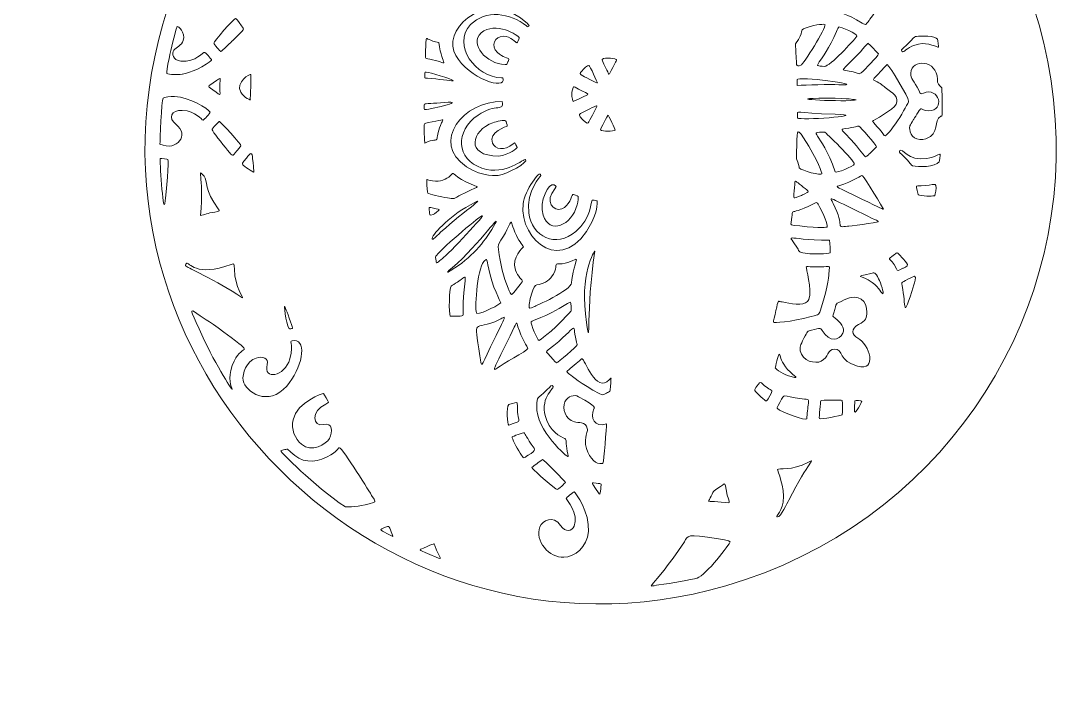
# Model space of a CAD drawing. Header units: inches. Extents: x -89.12 to -81.62, y -6.52 to -5.74.
# Drawn here: x -82.958 to -82.301, y -6.5 to -6.083 of the extents above; entities that cross this region are included whole.
import ezdxf

# ---------------------------------------------------------------- set-up
doc = ezdxf.new("R2010")
doc.units = ezdxf.units.IN
doc.header["$MEASUREMENT"] = 0
doc.layers.add('Christmas ball 01', color=7, linetype='Continuous')

msp = doc.modelspace()

# ---------------------------------------------------------------- linework, layer by layer
at = {"layer": 'Christmas ball 01', "lineweight": 0}
for points, knots in [([(-83.21723, -5.88485), (-83.22218, -5.88376), (-83.22148, -5.88423), (-83.22207, -5.88158), (-83.22333, -5.87598), (-83.22654, -5.87057), (-83.23457, -5.86539), (-83.23672, -5.86401), (-83.23621, -5.8648), (-83.2366, -5.86175), (-83.23828, -5.84851), (-83.23607, -5.81631), (-83.23806, -5.81219), (-83.24044, -5.80727), (-83.24846, -5.80485), (-83.2481, -5.80379), (-83.24772, -5.80266), (-83.24706, -5.79477), (-83.24761, -5.78952), (-83.25004, -5.76615), (-83.26959, -5.75372), (-83.28783, -5.7576), (-83.30886, -5.76208), (-83.31837, -5.7839), (-83.31442, -5.80362), (-83.31406, -5.8054), (-83.32122, -5.80573), (-83.32513, -5.81367), (-83.32518, -5.83939), (-83.32507, -5.85864), (-83.32613, -5.86396), (-83.32637, -5.86518), (-83.33759, -5.86948), (-83.34035, -5.88127), (-83.3409, -5.88364), (-83.34021, -5.88302), (-83.34365, -5.8838), (-83.52762, -5.92522), (-83.61423, -6.12226), (-83.5446, -6.27564), (-83.44558, -6.49372), (-83.16365, -6.49932), (-83.04518, -6.32017), (-82.93425, -6.15242), (-83.02791, -5.92679), (-83.21723, -5.88485)], [0, 0, 0, 0, 1, 1, 1, 2, 2, 2, 3, 3, 3, 4, 4, 4, 5, 5, 5, 6, 6, 6, 7, 7, 7, 8, 8, 8, 9, 9, 9, 10, 10, 10, 11, 11, 11, 12, 12, 12, 13, 13, 13, 14, 14, 14, 15, 15, 15, 15]), ([(-82.3095, -6.14425), (-82.31814, -6.01314), (-82.41375, -5.90993), (-82.5286, -5.88449), (-82.53355, -5.8834), (-82.53285, -5.88387), (-82.53344, -5.88123), (-82.5347, -5.87563), (-82.53791, -5.87022), (-82.54594, -5.86504), (-82.54809, -5.86365), (-82.54758, -5.86445), (-82.54797, -5.8614), (-82.54965, -5.84816), (-82.54744, -5.81595), (-82.54943, -5.81184), (-82.55181, -5.80691), (-82.55983, -5.80449), (-82.55947, -5.80344), (-82.55909, -5.8023), (-82.55843, -5.79441), (-82.55898, -5.78916), (-82.56141, -5.76579), (-82.58096, -5.75336), (-82.5992, -5.75724), (-82.62023, -5.76172), (-82.62974, -5.78354), (-82.62579, -5.80326), (-82.62543, -5.80505), (-82.63259, -5.80538), (-82.6365, -5.81331), (-82.63655, -5.83903), (-82.63644, -5.85829), (-82.6375, -5.86361), (-82.63774, -5.86482), (-82.64896, -5.86912), (-82.65172, -5.88091), (-82.65227, -5.88328), (-82.65158, -5.88267), (-82.65502, -5.88344), (-82.75001, -5.90482), (-82.82813, -5.97164), (-82.86191, -6.06377), (-82.94283, -6.28443), (-82.73655, -6.50047), (-82.51583, -6.43636), (-82.38384, -6.39803), (-82.30089, -6.27475), (-82.3095, -6.14425)], [0, 0, 0, 0, 1, 1, 1, 2, 2, 2, 3, 3, 3, 4, 4, 4, 5, 5, 5, 6, 6, 6, 7, 7, 7, 8, 8, 8, 9, 9, 9, 10, 10, 10, 11, 11, 11, 12, 12, 12, 13, 13, 13, 14, 14, 14, 15, 15, 15, 16, 16, 16, 16]), ([(-82.64029, -6.08407), (-82.63927, -6.08503), (-82.63911, -6.08528), (-82.63928, -6.08557), (-82.63975, -6.08633), (-82.6401, -6.08636), (-82.64089, -6.08568), (-82.65071, -6.07736), (-82.66683, -6.07536), (-82.67585, -6.08483), (-82.68796, -6.09757), (-82.67234, -6.118), (-82.65647, -6.11811), (-82.65545, -6.11812), (-82.65534, -6.11832), (-82.6555, -6.11982), (-82.65612, -6.1257), (-82.68076, -6.11656), (-82.68632, -6.10138), (-82.6922, -6.0853), (-82.66332, -6.0623), (-82.64029, -6.08407)], [0, 0, 0, 0, 1, 1, 1, 2, 2, 2, 3, 3, 3, 4, 4, 4, 5, 5, 5, 6, 6, 6, 7, 7, 7, 7]), ([(-82.42617, -6.08223), (-82.42851, -6.08538), (-82.42821, -6.08522), (-82.4304, -6.08389), (-82.44072, -6.0776), (-82.44524, -6.0775), (-82.44371, -6.07687), (-82.44308, -6.07661), (-82.4162, -6.06494), (-82.41491, -6.06444), (-82.41288, -6.06367), (-82.42617, -6.08215), (-82.42617, -6.08223)], [0, 0, 0, 0, 1, 1, 1, 2, 2, 2, 3, 3, 3, 4, 4, 4, 4]), ([(-82.8598, -6.0862), (-82.85923, -6.08528), (-82.85436, -6.08972), (-82.85585, -6.09483), (-82.85674, -6.09791), (-82.86036, -6.0988), (-82.86179, -6.10086), (-82.86333, -6.10306), (-82.86245, -6.1071), (-82.85741, -6.10762), (-82.84773, -6.10863), (-82.84351, -6.10164), (-82.84228, -6.10219), (-82.84204, -6.1023), (-82.83876, -6.10601), (-82.83824, -6.10677), (-82.83799, -6.10713), (-82.83863, -6.10769), (-82.84147, -6.10963), (-82.84889, -6.11469), (-82.85701, -6.11583), (-82.85655, -6.11583), (-82.85954, -6.11631), (-82.86493, -6.11614), (-82.86607, -6.11553), (-82.86727, -6.11489), (-82.86031, -6.08703), (-82.8598, -6.0862)], [0, 0, 0, 0, 1, 1, 1, 2, 2, 2, 3, 3, 3, 4, 4, 4, 5, 5, 5, 6, 6, 6, 7, 7, 7, 8, 8, 8, 9, 9, 9, 9]), ([(-82.83224, -6.10168), (-82.83272, -6.10168), (-82.83676, -6.09707), (-82.83676, -6.09653), (-82.83676, -6.09569), (-82.82431, -6.08089), (-82.82308, -6.08089), (-82.82263, -6.08089), (-82.82163, -6.08254), (-82.81937, -6.0855), (-82.81735, -6.08815), (-82.81685, -6.08674), (-82.82509, -6.0949), (-82.825, -6.0949), (-82.832, -6.10168), (-82.83224, -6.10168)], [0, 0, 0, 0, 1, 1, 1, 2, 2, 2, 3, 3, 3, 4, 4, 4, 5, 5, 5, 5]), ([(-82.6469, -6.09614), (-82.64744, -6.09614), (-82.65058, -6.09215), (-82.65538, -6.09215), (-82.66073, -6.09215), (-82.66365, -6.09801), (-82.65896, -6.10235), (-82.65571, -6.10536), (-82.65223, -6.1057), (-82.65195, -6.10638), (-82.65185, -6.10663), (-82.65246, -6.10813), (-82.65246, -6.10821), (-82.65318, -6.11011), (-82.65277, -6.1098), (-82.65418, -6.10978), (-82.66601, -6.10958), (-82.67689, -6.09684), (-82.66915, -6.09003), (-82.66069, -6.08258), (-82.64531, -6.09132), (-82.64531, -6.09337), (-82.64531, -6.09379), (-82.64666, -6.09614), (-82.6469, -6.09614)], [0, 0, 0, 0, 1, 1, 1, 2, 2, 2, 3, 3, 3, 4, 4, 4, 5, 5, 5, 6, 6, 6, 7, 7, 7, 8, 8, 8, 8]), ([(-82.45376, -6.08489), (-82.45305, -6.08672), (-82.4672, -6.10993), (-82.46898, -6.11028), (-82.47243, -6.11097), (-82.47135, -6.11255), (-82.47234, -6.0968), (-82.46586, -6.08861), (-82.47099, -6.08869), (-82.46565, -6.08683), (-82.45864, -6.0844), (-82.45395, -6.08439), (-82.45376, -6.08489)], [0, 0, 0, 0, 1, 1, 1, 2, 2, 2, 3, 3, 3, 4, 4, 4, 4]), ([(-82.45409, -6.11096), (-82.46346, -6.11072), (-82.45594, -6.11096), (-82.44664, -6.08914), (-82.446, -6.08763), (-82.44536, -6.08635), (-82.44522, -6.0863), (-82.44442, -6.08599), (-82.43287, -6.09068), (-82.4339, -6.09214), (-82.43586, -6.09495), (-82.45078, -6.11104), (-82.45409, -6.11096)], [0, 0, 0, 0, 1, 1, 1, 2, 2, 2, 3, 3, 3, 4, 4, 4, 4]), ([(-82.70411, -6.10324), (-82.70411, -6.1002), (-82.70373, -6.09372), (-82.70354, -6.09352), (-82.70317, -6.09312), (-82.70194, -6.09487), (-82.6957, -6.09606), (-82.69369, -6.11201), (-82.68799, -6.10938), (-82.6998, -6.10684), (-82.70497, -6.10573), (-82.70411, -6.10627), (-82.70411, -6.10324)], [0, 0, 0, 0, 1, 1, 1, 2, 2, 2, 3, 3, 3, 4, 4, 4, 4]), ([(-82.3834, -6.09393), (-82.38297, -6.09478), (-82.38246, -6.09881), (-82.38276, -6.09899), (-82.38315, -6.09923), (-82.38911, -6.09577), (-82.39518, -6.09701), (-82.40198, -6.0984), (-82.40375, -6.10188), (-82.40495, -6.10188), (-82.40536, -6.10188), (-82.40595, -6.10127), (-82.40595, -6.10084), (-82.40595, -6.10039), (-82.40318, -6.09834), (-82.39985, -6.09481), (-82.39752, -6.09234), (-82.39748, -6.09231), (-82.39642, -6.09216), (-82.39405, -6.09182), (-82.38448, -6.0918), (-82.3834, -6.09393)], [0, 0, 0, 0, 1, 1, 1, 2, 2, 2, 3, 3, 3, 4, 4, 4, 5, 5, 5, 6, 6, 6, 7, 7, 7, 7]), ([(-82.42993, -6.11397), (-82.43185, -6.11574), (-82.43215, -6.11589), (-82.43307, -6.11551), (-82.44216, -6.11182), (-82.44551, -6.11573), (-82.43898, -6.10942), (-82.43069, -6.10139), (-82.42738, -6.09653), (-82.42692, -6.09653), (-82.42666, -6.09653), (-82.4202, -6.10293), (-82.4202, -6.10318), (-82.4202, -6.10427), (-82.43001, -6.11397), (-82.42993, -6.11397)], [0, 0, 0, 0, 1, 1, 1, 2, 2, 2, 3, 3, 3, 4, 4, 4, 5, 5, 5, 5]), ([(-82.58547, -6.10926), (-82.5896, -6.11673), (-82.58884, -6.11691), (-82.58995, -6.1145), (-82.5912, -6.11177), (-82.59374, -6.10685), (-82.5935, -6.10661), (-82.59179, -6.1049), (-82.58433, -6.10608), (-82.58433, -6.10694), (-82.58433, -6.10708), (-82.58484, -6.10812), (-82.58547, -6.10926)], [0, 0, 0, 0, 1, 1, 1, 2, 2, 2, 3, 3, 3, 4, 4, 4, 4]), ([(-82.38126, -6.14227), (-82.38625, -6.14462), (-82.38142, -6.15348), (-82.39057, -6.1563), (-82.39608, -6.15799), (-82.40058, -6.15501), (-82.40074, -6.1504), (-82.4008, -6.14829), (-82.401, -6.14878), (-82.3983, -6.14434), (-82.39825, -6.14426), (-82.39419, -6.13772), (-82.39394, -6.13763), (-82.39312, -6.13732), (-82.39234, -6.1388), (-82.38892, -6.13878), (-82.37816, -6.1387), (-82.38219, -6.12359), (-82.39215, -6.12769), (-82.39394, -6.12843), (-82.39386, -6.12841), (-82.39487, -6.12639), (-82.39826, -6.11958), (-82.40011, -6.119), (-82.39997, -6.11524), (-82.3996, -6.10576), (-82.38338, -6.10708), (-82.38338, -6.11901), (-82.38338, -6.12193), (-82.38268, -6.12271), (-82.38058, -6.12435), (-82.38031, -6.14435), (-82.37996, -6.14166), (-82.38126, -6.14227)], [0, 0, 0, 0, 1, 1, 1, 2, 2, 2, 3, 3, 3, 4, 4, 4, 5, 5, 5, 6, 6, 6, 7, 7, 7, 8, 8, 8, 9, 9, 9, 10, 10, 10, 11, 11, 11, 11]), ([(-82.60599, -6.1166), (-82.60752, -6.1157), (-82.60753, -6.11559), (-82.60625, -6.11389), (-82.60504, -6.11228), (-82.60256, -6.11033), (-82.60185, -6.11043), (-82.60103, -6.11055), (-82.59641, -6.12112), (-82.59641, -6.12128), (-82.59641, -6.12189), (-82.6059, -6.11665), (-82.60599, -6.1166)], [0, 0, 0, 0, 1, 1, 1, 2, 2, 2, 3, 3, 3, 4, 4, 4, 4]), ([(-82.41667, -6.15419), (-82.41863, -6.15143), (-82.42431, -6.1455), (-82.42403, -6.14523), (-82.42395, -6.14515), (-82.41087, -6.13798), (-82.40923, -6.1347), (-82.40701, -6.13025), (-82.41155, -6.12752), (-82.41605, -6.12421), (-82.41803, -6.12275), (-82.41845, -6.12196), (-82.42232, -6.12002), (-82.42374, -6.1193), (-82.42408, -6.11957), (-82.42146, -6.11687), (-82.41836, -6.11367), (-82.41507, -6.10977), (-82.41485, -6.1099), (-82.41306, -6.11101), (-82.40139, -6.13042), (-82.40139, -6.13269), (-82.40139, -6.13421), (-82.41478, -6.15685), (-82.41667, -6.15419)], [0, 0, 0, 0, 1, 1, 1, 2, 2, 2, 3, 3, 3, 4, 4, 4, 5, 5, 5, 6, 6, 6, 7, 7, 7, 8, 8, 8, 8]), ([(-82.83506, -6.11989), (-82.83278, -6.11827), (-82.8325, -6.11805), (-82.83266, -6.11935), (-82.8338, -6.12825), (-82.83107, -6.13051), (-82.83526, -6.1272), (-82.84138, -6.12236), (-82.84149, -6.12448), (-82.83506, -6.11989)], [0, 0, 0, 0, 1, 1, 1, 2, 2, 2, 3, 3, 3, 3]), ([(-82.81983, -6.12719), (-82.82324, -6.12094), (-82.81409, -6.11537), (-82.81346, -6.116), (-82.81334, -6.11612), (-82.81388, -6.13158), (-82.81391, -6.13166), (-82.81285, -6.13272), (-82.81796, -6.1306), (-82.81983, -6.12719)], [0, 0, 0, 0, 1, 1, 1, 2, 2, 2, 3, 3, 3, 3]), ([(-82.70223, -6.11483), (-82.69796, -6.11558), (-82.68444, -6.12009), (-82.68698, -6.12005), (-82.68837, -6.12003), (-82.69609, -6.11893), (-82.70287, -6.1184), (-82.70493, -6.11824), (-82.7045, -6.11875), (-82.7045, -6.11641), (-82.7045, -6.11426), (-82.70469, -6.11439), (-82.70223, -6.11483)], [0, 0, 0, 0, 1, 1, 1, 2, 2, 2, 3, 3, 3, 4, 4, 4, 4]), ([(-82.44518, -6.12247), (-82.45082, -6.12217), (-82.46558, -6.12266), (-82.47128, -6.12292), (-82.47128, -6.11937), (-82.47133, -6.11914), (-82.47089, -6.119), (-82.46535, -6.11725), (-82.4262, -6.12347), (-82.44518, -6.12247)], [0, 0, 0, 0, 1, 1, 1, 2, 2, 2, 3, 3, 3, 3]), ([(-82.60708, -6.13092), (-82.60716, -6.13092), (-82.61128, -6.13296), (-82.61148, -6.13296), (-82.61173, -6.13296), (-82.61244, -6.13037), (-82.61244, -6.12843), (-82.61244, -6.12702), (-82.61169, -6.12386), (-82.61131, -6.12371), (-82.61118, -6.12366), (-82.60975, -6.12433), (-82.60814, -6.1252), (-82.60078, -6.12917), (-82.60053, -6.12778), (-82.60708, -6.13092)], [0, 0, 0, 0, 1, 1, 1, 2, 2, 2, 3, 3, 3, 4, 4, 4, 5, 5, 5, 5]), ([(-82.85646, -6.13856), (-82.86332, -6.1383), (-82.86581, -6.14331), (-82.86038, -6.14736), (-82.85184, -6.15372), (-82.85961, -6.16449), (-82.87048, -6.15968), (-82.87043, -6.15796), (-82.86954, -6.13223), (-82.86855, -6.13087), (-82.86808, -6.13023), (-82.86363, -6.12978), (-82.86131, -6.12989), (-82.85171, -6.13034), (-82.84056, -6.1373), (-82.83906, -6.13973), (-82.83875, -6.14023), (-82.84312, -6.14464), (-82.84342, -6.14464), (-82.84451, -6.14464), (-82.84786, -6.13889), (-82.85646, -6.13856)], [0, 0, 0, 0, 1, 1, 1, 2, 2, 2, 3, 3, 3, 4, 4, 4, 5, 5, 5, 6, 6, 6, 7, 7, 7, 7]), ([(-82.70474, -6.1346), (-82.70452, -6.13425), (-82.6987, -6.13416), (-82.69237, -6.13364), (-82.67619, -6.13233), (-82.70407, -6.13868), (-82.70477, -6.13798), (-82.70495, -6.13779), (-82.70493, -6.1349), (-82.70474, -6.1346)], [0, 0, 0, 0, 1, 1, 1, 2, 2, 2, 3, 3, 3, 3]), ([(-82.67837, -6.17389), (-82.70149, -6.15841), (-82.67988, -6.13244), (-82.65611, -6.13306), (-82.65473, -6.1398), (-82.65969, -6.1337), (-82.6712, -6.1415), (-82.68584, -6.15144), (-82.68478, -6.16935), (-82.66873, -6.17473), (-82.65349, -6.17983), (-82.64241, -6.16833), (-82.64134, -6.1693), (-82.63933, -6.17112), (-82.65299, -6.17849), (-82.65849, -6.17928), (-82.65857, -6.17924), (-82.66813, -6.18073), (-82.67837, -6.17389)], [0, 0, 0, 0, 1, 1, 1, 2, 2, 2, 3, 3, 3, 4, 4, 4, 5, 5, 5, 6, 6, 6, 6]), ([(-82.43559, -6.13225), (-82.44683, -6.13323), (-82.4833, -6.13098), (-82.45267, -6.13097), (-82.43647, -6.13096), (-82.43741, -6.13177), (-82.43523, -6.13177), (-82.43301, -6.13177), (-82.43568, -6.13221), (-82.43559, -6.13225)], [0, 0, 0, 0, 1, 1, 1, 2, 2, 2, 3, 3, 3, 3]), ([(-82.60179, -6.14568), (-82.6025, -6.1468), (-82.60255, -6.14733), (-82.60557, -6.14446), (-82.60598, -6.14407), (-82.60668, -6.1432), (-82.60713, -6.14251), (-82.60811, -6.14101), (-82.6081, -6.14099), (-82.60572, -6.1398), (-82.59845, -6.13615), (-82.59644, -6.13528), (-82.59673, -6.13604), (-82.59739, -6.13776), (-82.60187, -6.14568), (-82.60179, -6.14568)], [0, 0, 0, 0, 1, 1, 1, 2, 2, 2, 3, 3, 3, 4, 4, 4, 5, 5, 5, 5]), ([(-82.47035, -6.14356), (-82.47134, -6.14336), (-82.47111, -6.14378), (-82.47104, -6.1415), (-82.47093, -6.13776), (-82.47357, -6.14056), (-82.44746, -6.14101), (-82.42518, -6.1414), (-82.4641, -6.1448), (-82.47035, -6.14356)], [0, 0, 0, 0, 1, 1, 1, 2, 2, 2, 3, 3, 3, 3]), ([(-82.82232, -6.16386), (-82.82535, -6.16763), (-82.82446, -6.16778), (-82.82808, -6.16353), (-82.83157, -6.15944), (-82.83748, -6.15166), (-82.8378, -6.15075), (-82.83811, -6.14986), (-82.83334, -6.14543), (-82.83318, -6.14543), (-82.83288, -6.14543), (-82.81886, -6.16024), (-82.81974, -6.16078), (-82.81982, -6.16084), (-82.8224, -6.16386), (-82.82232, -6.16386)], [0, 0, 0, 0, 1, 1, 1, 2, 2, 2, 3, 3, 3, 4, 4, 4, 5, 5, 5, 5]), ([(-82.70474, -6.14707), (-82.70436, -6.14647), (-82.70069, -6.14604), (-82.69757, -6.14531), (-82.69202, -6.14402), (-82.69295, -6.14401), (-82.69409, -6.14645), (-82.69604, -6.15063), (-82.69678, -6.1548), (-82.69678, -6.15601), (-82.69678, -6.15787), (-82.7003, -6.15662), (-82.70367, -6.1587), (-82.70359, -6.1587), (-82.70439, -6.15909), (-82.70448, -6.15909), (-82.70483, -6.15909), (-82.70508, -6.1476), (-82.70474, -6.14707)], [0, 0, 0, 0, 1, 1, 1, 2, 2, 2, 3, 3, 3, 4, 4, 4, 5, 5, 5, 6, 6, 6, 6]), ([(-82.66213, -6.15905), (-82.66045, -6.16296), (-82.65479, -6.1642), (-82.64922, -6.15955), (-82.64879, -6.15919), (-82.64836, -6.1589), (-82.64828, -6.1589), (-82.64806, -6.1589), (-82.64669, -6.16135), (-82.64669, -6.16174), (-82.64669, -6.16208), (-82.65133, -6.16634), (-82.65828, -6.16719), (-82.67968, -6.16719), (-82.6751, -6.15112), (-82.66194, -6.14625), (-82.65957, -6.14537), (-82.65447, -6.14458), (-82.65394, -6.14502), (-82.65362, -6.14529), (-82.65278, -6.14789), (-82.65287, -6.14834), (-82.65292, -6.14858), (-82.66509, -6.15218), (-82.66213, -6.15905)], [0, 0, 0, 0, 1, 1, 1, 2, 2, 2, 3, 3, 3, 4, 4, 4, 5, 5, 5, 6, 6, 6, 7, 7, 7, 8, 8, 8, 8]), ([(-82.58532, -6.15085), (-82.58623, -6.15183), (-82.59334, -6.15202), (-82.5944, -6.1507), (-82.59467, -6.15037), (-82.58977, -6.14148), (-82.58967, -6.14148), (-82.58959, -6.14147), (-82.58507, -6.15058), (-82.58532, -6.15085)], [0, 0, 0, 0, 1, 1, 1, 2, 2, 2, 3, 3, 3, 3]), ([(-82.45572, -6.17823), (-82.45622, -6.17952), (-82.46842, -6.17641), (-82.46992, -6.1746), (-82.46993, -6.17459), (-82.47088, -6.1707), (-82.47121, -6.16986), (-82.47191, -6.16812), (-82.47177, -6.16933), (-82.47158, -6.16467), (-82.47109, -6.1521), (-82.47216, -6.14829), (-82.46718, -6.15583), (-82.45756, -6.1704), (-82.45581, -6.17823), (-82.45572, -6.17823)], [0, 0, 0, 0, 1, 1, 1, 2, 2, 2, 3, 3, 3, 4, 4, 4, 5, 5, 5, 5]), ([(-82.44746, -6.17696), (-82.45667, -6.15041), (-82.4653, -6.1527), (-82.45396, -6.15213), (-82.45388, -6.15221), (-82.43502, -6.16985), (-82.43549, -6.17234), (-82.43566, -6.17324), (-82.44698, -6.17833), (-82.44746, -6.17696)], [0, 0, 0, 0, 1, 1, 1, 2, 2, 2, 3, 3, 3, 3]), ([(-82.42643, -6.16617), (-82.42847, -6.16806), (-82.42843, -6.1681), (-82.4301, -6.16587), (-82.44155, -6.15057), (-82.44626, -6.15068), (-82.44103, -6.15), (-82.43467, -6.14917), (-82.43346, -6.14826), (-82.43263, -6.14848), (-82.43154, -6.14876), (-82.42159, -6.16034), (-82.42159, -6.16131), (-82.42159, -6.16183), (-82.42651, -6.16617), (-82.42643, -6.16617)], [0, 0, 0, 0, 1, 1, 1, 2, 2, 2, 3, 3, 3, 4, 4, 4, 5, 5, 5, 5]), ([(-82.81632, -6.1685), (-82.81341, -6.1649), (-82.81285, -6.16434), (-82.81242, -6.1688), (-82.81165, -6.17673), (-82.8114, -6.17731), (-82.81186, -6.1773), (-82.81233, -6.1773), (-82.81786, -6.17344), (-82.81862, -6.17258), (-82.81913, -6.17201), (-82.81904, -6.17185), (-82.81632, -6.1685)], [0, 0, 0, 0, 1, 1, 1, 2, 2, 2, 3, 3, 3, 4, 4, 4, 4]), ([(-82.38227, -6.17076), (-82.38489, -6.17412), (-82.39529, -6.17418), (-82.39895, -6.17326), (-82.39918, -6.1732), (-82.39985, -6.17255), (-82.40044, -6.17182), (-82.40521, -6.16577), (-82.40816, -6.16505), (-82.40693, -6.16374), (-82.40513, -6.16183), (-82.40221, -6.17055), (-82.39003, -6.16871), (-82.38468, -6.1679), (-82.38198, -6.16556), (-82.38168, -6.16605), (-82.3815, -6.16634), (-82.38201, -6.17043), (-82.38227, -6.17076)], [0, 0, 0, 0, 1, 1, 1, 2, 2, 2, 3, 3, 3, 4, 4, 4, 5, 5, 5, 6, 6, 6, 6]), ([(-82.8675, -6.19681), (-82.86856, -6.20309), (-82.87077, -6.1686), (-82.87027, -6.1686), (-82.86974, -6.1686), (-82.8656, -6.1692), (-82.86544, -6.16931), (-82.86491, -6.16963), (-82.8663, -6.18962), (-82.8675, -6.19681)], [0, 0, 0, 0, 1, 1, 1, 2, 2, 2, 3, 3, 3, 3]), ([(-82.8451, -6.20448), (-82.84254, -6.17851), (-82.84794, -6.17436), (-82.84287, -6.17981), (-82.84044, -6.18242), (-82.84288, -6.18852), (-82.83394, -6.20022), (-82.83284, -6.20167), (-82.83273, -6.20166), (-82.83616, -6.20222), (-82.84072, -6.20296), (-82.84257, -6.204), (-82.8451, -6.20448)], [0, 0, 0, 0, 1, 1, 1, 2, 2, 2, 3, 3, 3, 4, 4, 4, 4]), ([(-82.68315, -6.19217), (-82.68705, -6.19444), (-82.6862, -6.19395), (-82.69035, -6.19335), (-82.69444, -6.19275), (-82.70206, -6.19092), (-82.70256, -6.19042), (-82.70275, -6.19023), (-82.70324, -6.18572), (-82.70334, -6.18315), (-82.70345, -6.18041), (-82.70328, -6.18285), (-82.6978, -6.18291), (-82.69339, -6.18296), (-82.6897, -6.18094), (-82.68784, -6.17874), (-82.68595, -6.17649), (-82.68734, -6.1801), (-82.67406, -6.18534), (-82.67273, -6.18587), (-82.67166, -6.18639), (-82.6717, -6.1865), (-82.67182, -6.18685), (-82.68362, -6.19194), (-82.68315, -6.19217)], [0, 0, 0, 0, 1, 1, 1, 2, 2, 2, 3, 3, 3, 4, 4, 4, 5, 5, 5, 6, 6, 6, 7, 7, 7, 8, 8, 8, 8]), ([(-82.59997, -6.20861), (-82.61724, -6.24323), (-82.64525, -6.22041), (-82.64299, -6.19719), (-82.64219, -6.18901), (-82.63184, -6.1747), (-82.63184, -6.17936), (-82.63184, -6.17991), (-82.64102, -6.18857), (-82.63938, -6.20265), (-82.63759, -6.21802), (-82.62237, -6.22491), (-82.60988, -6.21444), (-82.6003, -6.20641), (-82.6003, -6.19513), (-82.59973, -6.19472), (-82.59953, -6.19457), (-82.59721, -6.19503), (-82.59665, -6.19512), (-82.59657, -6.19513), (-82.59573, -6.20012), (-82.59997, -6.20861)], [0, 0, 0, 0, 1, 1, 1, 2, 2, 2, 3, 3, 3, 4, 4, 4, 5, 5, 5, 6, 6, 6, 7, 7, 7, 7]), ([(-82.41723, -6.20036), (-82.41723, -6.20078), (-82.41852, -6.20002), (-82.43069, -6.19413), (-82.44725, -6.18613), (-82.44703, -6.18638), (-82.44573, -6.186), (-82.43488, -6.18283), (-82.43111, -6.17873), (-82.43021, -6.17948), (-82.42872, -6.18072), (-82.41713, -6.20031), (-82.41723, -6.20036)], [0, 0, 0, 0, 1, 1, 1, 2, 2, 2, 3, 3, 3, 4, 4, 4, 4]), ([(-82.62357, -6.18516), (-82.62193, -6.18607), (-82.62191, -6.18615), (-82.62311, -6.18763), (-82.62958, -6.19556), (-82.62394, -6.20225), (-82.61872, -6.20028), (-82.61393, -6.19847), (-82.61257, -6.19209), (-82.61185, -6.1913), (-82.61167, -6.1911), (-82.60878, -6.1921), (-82.60848, -6.19246), (-82.60821, -6.19278), (-82.60853, -6.19559), (-82.60909, -6.19777), (-82.61236, -6.2106), (-82.62647, -6.21666), (-82.63046, -6.20414), (-82.63315, -6.19568), (-82.62672, -6.18342), (-82.62357, -6.18516)], [0, 0, 0, 0, 1, 1, 1, 2, 2, 2, 3, 3, 3, 4, 4, 4, 5, 5, 5, 6, 6, 6, 7, 7, 7, 7]), ([(-82.46856, -6.19179), (-82.47448, -6.19415), (-82.47349, -6.19421), (-82.47304, -6.18909), (-82.47247, -6.18263), (-82.47307, -6.18206), (-82.47136, -6.18352), (-82.47012, -6.18458), (-82.46435, -6.18869), (-82.46435, -6.18951), (-82.46435, -6.19002), (-82.46865, -6.19175), (-82.46856, -6.19179)], [0, 0, 0, 0, 1, 1, 1, 2, 2, 2, 3, 3, 3, 4, 4, 4, 4]), ([(-82.38445, -6.1891), (-82.38492, -6.1923), (-82.38532, -6.19214), (-82.38532, -6.19206), (-82.3855, -6.19213), (-82.39071, -6.19273), (-82.39467, -6.19158), (-82.39561, -6.1913), (-82.39525, -6.19189), (-82.39602, -6.18879), (-82.39685, -6.18543), (-82.39713, -6.18582), (-82.39351, -6.18582), (-82.38514, -6.18581), (-82.38347, -6.18227), (-82.38445, -6.1891)], [0, 0, 0, 0, 1, 1, 1, 2, 2, 2, 3, 3, 3, 4, 4, 4, 5, 5, 5, 5]), ([(-82.67889, -6.19944), (-82.66034, -6.18862), (-82.68012, -6.20152), (-82.6944, -6.21475), (-82.69838, -6.21844), (-82.69929, -6.21928), (-82.69942, -6.21928), (-82.70244, -6.21928), (-82.69155, -6.20683), (-82.67889, -6.19944)], [0, 0, 0, 0, 1, 1, 1, 2, 2, 2, 3, 3, 3, 3]), ([(-82.4396, -6.21117), (-82.44776, -6.21186), (-82.44097, -6.21216), (-82.4486, -6.19692), (-82.45076, -6.19262), (-82.45272, -6.19233), (-82.43347, -6.2017), (-82.42277, -6.2069), (-82.4201, -6.20796), (-82.42044, -6.2083), (-82.42101, -6.20887), (-82.43969, -6.21117), (-82.4396, -6.21117)], [0, 0, 0, 0, 1, 1, 1, 2, 2, 2, 3, 3, 3, 4, 4, 4, 4]), ([(-82.47508, -6.20875), (-82.47262, -6.1976), (-82.47879, -6.20604), (-82.46141, -6.19732), (-82.45862, -6.19592), (-82.45903, -6.1956), (-82.45693, -6.19949), (-82.45301, -6.20672), (-82.45221, -6.21138), (-82.45246, -6.21162), (-82.45254, -6.21162), (-82.45626, -6.21255), (-82.4696, -6.21099), (-82.47557, -6.2103), (-82.47543, -6.21035), (-82.47508, -6.20875)], [0, 0, 0, 0, 1, 1, 1, 2, 2, 2, 3, 3, 3, 4, 4, 4, 5, 5, 5, 5]), ([(-82.69914, -6.19978), (-82.69617, -6.20049), (-82.69559, -6.20067), (-82.69559, -6.20085), (-82.69559, -6.20124), (-82.6986, -6.20364), (-82.69931, -6.20381), (-82.70202, -6.20451), (-82.70131, -6.20464), (-82.70186, -6.20022), (-82.70201, -6.19908), (-82.70203, -6.19908), (-82.69914, -6.19978)], [0, 0, 0, 0, 1, 1, 1, 2, 2, 2, 3, 3, 3, 4, 4, 4, 4]), ([(-82.69421, -6.23191), (-82.69747, -6.23462), (-82.69715, -6.23502), (-82.69759, -6.23187), (-82.69788, -6.22986), (-82.69799, -6.2304), (-82.69722, -6.22944), (-82.69289, -6.22396), (-82.66847, -6.20333), (-82.66847, -6.2046), (-82.66847, -6.2061), (-82.6929, -6.23191), (-82.69421, -6.23191)], [0, 0, 0, 0, 1, 1, 1, 2, 2, 2, 3, 3, 3, 4, 4, 4, 4]), ([(-82.68792, -6.23863), (-82.68783, -6.23863), (-82.69356, -6.24247), (-82.68738, -6.23716), (-82.67, -6.22227), (-82.65448, -6.19913), (-82.66146, -6.21127), (-82.66724, -6.22133), (-82.67555, -6.23115), (-82.68792, -6.23863)], [0, 0, 0, 0, 1, 1, 1, 2, 2, 2, 3, 3, 3, 3]), ([(-82.64774, -6.23858), (-82.64638, -6.24288), (-82.6432, -6.24474), (-82.64336, -6.24552), (-82.6435, -6.24616), (-82.64798, -6.25154), (-82.64798, -6.25162), (-82.65044, -6.25465), (-82.6501, -6.25509), (-82.65229, -6.24997), (-82.65528, -6.24295), (-82.65732, -6.23479), (-82.65837, -6.2257), (-82.65871, -6.22271), (-82.65875, -6.22286), (-82.65688, -6.21996), (-82.64765, -6.20565), (-82.65276, -6.20498), (-82.64718, -6.21686), (-82.64505, -6.2214), (-82.64273, -6.22355), (-82.64273, -6.22402), (-82.64273, -6.22449), (-82.65038, -6.23024), (-82.64774, -6.23858)], [0, 0, 0, 0, 1, 1, 1, 2, 2, 2, 3, 3, 3, 4, 4, 4, 5, 5, 5, 6, 6, 6, 7, 7, 7, 8, 8, 8, 8]), ([(-82.4509, -6.21987), (-82.45051, -6.22176), (-82.45054, -6.22758), (-82.45064, -6.22772), (-82.45132, -6.22873), (-82.46248, -6.22854), (-82.46445, -6.22829), (-82.46996, -6.2276), (-82.46951, -6.22769), (-82.47069, -6.2256), (-82.47707, -6.21427), (-82.48051, -6.21987), (-82.4509, -6.21987)], [0, 0, 0, 0, 1, 1, 1, 2, 2, 2, 3, 3, 3, 4, 4, 4, 4]), ([(-82.66755, -6.23331), (-82.66543, -6.23117), (-82.6658, -6.23134), (-82.66502, -6.23542), (-82.66214, -6.25053), (-82.65699, -6.25789), (-82.65699, -6.25905), (-82.65699, -6.25991), (-82.66821, -6.26581), (-82.67201, -6.26581), (-82.67338, -6.26581), (-82.672, -6.23779), (-82.66755, -6.23331)], [0, 0, 0, 0, 1, 1, 1, 2, 2, 2, 3, 3, 3, 4, 4, 4, 4]), ([(-82.63586, -6.26144), (-82.63915, -6.26275), (-82.63917, -6.26275), (-82.63917, -6.2613), (-82.63917, -6.2588), (-82.63812, -6.25436), (-82.63679, -6.25127), (-82.63533, -6.24787), (-82.63549, -6.24802), (-82.63293, -6.24762), (-82.62938, -6.24708), (-82.62567, -6.2444), (-82.62387, -6.2411), (-82.6211, -6.23602), (-82.6238, -6.23472), (-82.62036, -6.23472), (-82.61529, -6.23472), (-82.60998, -6.23175), (-82.6096, -6.23175), (-82.60898, -6.23175), (-82.61261, -6.24204), (-82.61264, -6.2465), (-82.61267, -6.25138), (-82.63594, -6.26144), (-82.63586, -6.26144)], [0, 0, 0, 0, 1, 1, 1, 2, 2, 2, 3, 3, 3, 4, 4, 4, 5, 5, 5, 6, 6, 6, 7, 7, 7, 8, 8, 8, 8]), ([(-82.60323, -6.27155), (-82.6079, -6.24092), (-82.59799, -6.22609), (-82.59807, -6.22666), (-82.60365, -6.26414), (-82.60035, -6.29041), (-82.60323, -6.27155)], [0, 0, 0, 0, 1, 1, 1, 2, 2, 2, 2]), ([(-82.40902, -6.23788), (-82.41336, -6.22932), (-82.41571, -6.23307), (-82.41023, -6.22884), (-82.40949, -6.22826), (-82.40873, -6.22779), (-82.40856, -6.22779), (-82.40806, -6.22779), (-82.40342, -6.23296), (-82.40206, -6.23503), (-82.40119, -6.23636), (-82.40567, -6.23751), (-82.40499, -6.23751), (-82.4083, -6.23917), (-82.4083, -6.2393), (-82.40902, -6.23788)], [0, 0, 0, 0, 1, 1, 1, 2, 2, 2, 3, 3, 3, 4, 4, 4, 5, 5, 5, 5]), ([(-82.85457, -6.23594), (-82.85457, -6.23553), (-82.85395, -6.2343), (-82.85369, -6.2342), (-82.85232, -6.23368), (-82.84821, -6.24325), (-82.82578, -6.23505), (-82.82391, -6.23436), (-82.82397, -6.23416), (-82.82383, -6.23814), (-82.823, -6.26142), (-82.80305, -6.26184), (-82.84825, -6.23927), (-82.85173, -6.23753), (-82.85457, -6.23603), (-82.85457, -6.23594)], [0, 0, 0, 0, 1, 1, 1, 2, 2, 2, 3, 3, 3, 4, 4, 4, 5, 5, 5, 5]), ([(-82.48613, -6.27128), (-82.48613, -6.2709), (-82.48522, -6.26704), (-82.48454, -6.26402), (-82.48299, -6.2571), (-82.48341, -6.258), (-82.48198, -6.25838), (-82.48147, -6.25851), (-82.47975, -6.25868), (-82.47869, -6.2589), (-82.47292, -6.26007), (-82.46524, -6.26114), (-82.46388, -6.25694), (-82.46191, -6.25084), (-82.46572, -6.2368), (-82.46557, -6.23655), (-82.46532, -6.23615), (-82.45882, -6.23693), (-82.45445, -6.2365), (-82.45051, -6.23611), (-82.45076, -6.23579), (-82.45127, -6.23967), (-82.45143, -6.24091), (-82.45165, -6.24849), (-82.45617, -6.26231), (-82.45767, -6.26692), (-82.45695, -6.26629), (-82.46247, -6.26776), (-82.47538, -6.27118), (-82.48613, -6.27185), (-82.48613, -6.27128)], [0, 0, 0, 0, 1, 1, 1, 2, 2, 2, 3, 3, 3, 4, 4, 4, 5, 5, 5, 6, 6, 6, 7, 7, 7, 8, 8, 8, 9, 9, 9, 10, 10, 10, 10]), ([(-82.67934, -6.24527), (-82.6823, -6.26841), (-82.6785, -6.26714), (-82.68243, -6.26742), (-82.6824, -6.2675), (-82.68838, -6.26769), (-82.68855, -6.26741), (-82.68959, -6.26573), (-82.68931, -6.25018), (-82.68805, -6.24866), (-82.68805, -6.24865), (-82.68265, -6.24532), (-82.68175, -6.24456), (-82.67871, -6.24197), (-82.67906, -6.24304), (-82.67934, -6.24527)], [0, 0, 0, 0, 1, 1, 1, 2, 2, 2, 3, 3, 3, 4, 4, 4, 5, 5, 5, 5]), ([(-82.41756, -6.25347), (-82.41812, -6.25367), (-82.41968, -6.24972), (-82.42417, -6.24633), (-82.43125, -6.24099), (-82.43642, -6.24353), (-82.42505, -6.24076), (-82.42284, -6.24022), (-82.42243, -6.2396), (-82.42022, -6.24399), (-82.41885, -6.24669), (-82.41673, -6.25319), (-82.41756, -6.25347)], [0, 0, 0, 0, 1, 1, 1, 2, 2, 2, 3, 3, 3, 4, 4, 4, 4]), ([(-82.3981, -6.24789), (-82.40569, -6.27234), (-82.40288, -6.26044), (-82.40547, -6.24847), (-82.40566, -6.24759), (-82.40576, -6.24672), (-82.40569, -6.24654), (-82.40556, -6.2462), (-82.39826, -6.24244), (-82.39773, -6.24244), (-82.39613, -6.24244), (-82.39785, -6.24708), (-82.3981, -6.24789)], [0, 0, 0, 0, 1, 1, 1, 2, 2, 2, 3, 3, 3, 4, 4, 4, 4]), ([(-82.43346, -6.29885), (-82.44529, -6.29559), (-82.44227, -6.28808), (-82.44782, -6.28808), (-82.45235, -6.28808), (-82.4515, -6.29344), (-82.45613, -6.29571), (-82.45976, -6.29749), (-82.46822, -6.29584), (-82.4693, -6.2891), (-82.46964, -6.28695), (-82.46933, -6.2859), (-82.46703, -6.28135), (-82.46471, -6.27677), (-82.46477, -6.27678), (-82.46215, -6.27623), (-82.45639, -6.27501), (-82.45691, -6.2745), (-82.45565, -6.27645), (-82.45053, -6.28431), (-82.44508, -6.28273), (-82.44271, -6.27818), (-82.44088, -6.27466), (-82.44423, -6.27114), (-82.44737, -6.26874), (-82.44932, -6.26726), (-82.44906, -6.26779), (-82.44831, -6.26542), (-82.44617, -6.25863), (-82.44824, -6.2603), (-82.44168, -6.25724), (-82.43236, -6.2529), (-82.42753, -6.2579), (-82.42753, -6.26516), (-82.42753, -6.26807), (-82.4282, -6.27064), (-82.4327, -6.27278), (-82.438, -6.27531), (-82.4371, -6.27931), (-82.43326, -6.28125), (-82.42584, -6.28497), (-82.42064, -6.30239), (-82.43346, -6.29885)], [0, 0, 0, 0, 1, 1, 1, 2, 2, 2, 3, 3, 3, 4, 4, 4, 5, 5, 5, 6, 6, 6, 7, 7, 7, 8, 8, 8, 9, 9, 9, 10, 10, 10, 11, 11, 11, 12, 12, 12, 13, 13, 13, 14, 14, 14, 14]), ([(-82.82608, -6.30149), (-82.82792, -6.30882), (-82.82487, -6.31318), (-82.82515, -6.31346), (-82.8254, -6.31371), (-82.83705, -6.29579), (-82.84598, -6.27551), (-82.85122, -6.26363), (-82.85221, -6.26243), (-82.84735, -6.26583), (-82.8415, -6.26991), (-82.83912, -6.27085), (-82.82587, -6.28093), (-82.80991, -6.29305), (-82.8214, -6.28279), (-82.82608, -6.30149)], [0, 0, 0, 0, 1, 1, 1, 2, 2, 2, 3, 3, 3, 4, 4, 4, 5, 5, 5, 5]), ([(-82.7924, -6.26138), (-82.79211, -6.26106), (-82.79114, -6.26453), (-82.78865, -6.27102), (-82.78653, -6.27657), (-82.78729, -6.27492), (-82.78915, -6.27543), (-82.79078, -6.27586), (-82.79273, -6.26175), (-82.7924, -6.26138)], [0, 0, 0, 0, 1, 1, 1, 2, 2, 2, 3, 3, 3, 3]), ([(-82.63786, -6.27101), (-82.63719, -6.26995), (-82.62998, -6.26891), (-82.61514, -6.25962), (-82.61301, -6.25829), (-82.61312, -6.25815), (-82.61293, -6.26153), (-82.61275, -6.2649), (-82.6123, -6.26368), (-82.61524, -6.26683), (-82.62578, -6.27811), (-82.63285, -6.28283), (-82.63293, -6.28283), (-82.63384, -6.28283), (-82.63841, -6.27188), (-82.63786, -6.27101)], [0, 0, 0, 0, 1, 1, 1, 2, 2, 2, 3, 3, 3, 4, 4, 4, 5, 5, 5, 5]), ([(-82.66996, -6.29234), (-82.67381, -6.26642), (-82.6745, -6.27788), (-82.65773, -6.26962), (-82.65322, -6.2674), (-82.65273, -6.26481), (-82.66338, -6.28679), (-82.6699, -6.30024), (-82.66882, -6.30002), (-82.66996, -6.29234)], [0, 0, 0, 0, 1, 1, 1, 2, 2, 2, 3, 3, 3, 3]), ([(-82.65737, -6.29886), (-82.66296, -6.30228), (-82.663, -6.30465), (-82.64853, -6.27447), (-82.64687, -6.271), (-82.64716, -6.27093), (-82.6462, -6.27407), (-82.64402, -6.28123), (-82.63996, -6.28692), (-82.63996, -6.28779), (-82.63996, -6.28884), (-82.65774, -6.29867), (-82.65737, -6.29886)], [0, 0, 0, 0, 1, 1, 1, 2, 2, 2, 3, 3, 3, 4, 4, 4, 4]), ([(-82.62197, -6.29669), (-82.62223, -6.29669), (-82.62329, -6.29564), (-82.62585, -6.29283), (-82.62883, -6.28956), (-82.62876, -6.28978), (-82.62725, -6.28863), (-82.60646, -6.27272), (-82.61277, -6.27049), (-82.60967, -6.28276), (-82.60934, -6.28405), (-82.60908, -6.28526), (-82.60908, -6.28544), (-82.60908, -6.28639), (-82.62134, -6.29669), (-82.62197, -6.29669)], [0, 0, 0, 0, 1, 1, 1, 2, 2, 2, 3, 3, 3, 4, 4, 4, 5, 5, 5, 5]), ([(-82.81834, -6.3078), (-82.81911, -6.30373), (-82.81613, -6.29549), (-82.81023, -6.29371), (-82.80623, -6.2925), (-82.80215, -6.29363), (-82.80329, -6.29779), (-82.80597, -6.30756), (-82.79241, -6.30576), (-82.78904, -6.29415), (-82.78597, -6.28358), (-82.79092, -6.28283), (-82.78625, -6.28283), (-82.77787, -6.28283), (-82.78173, -6.30039), (-82.79105, -6.31124), (-82.80245, -6.32451), (-82.81696, -6.31511), (-82.81834, -6.3078)], [0, 0, 0, 0, 1, 1, 1, 2, 2, 2, 3, 3, 3, 4, 4, 4, 5, 5, 5, 6, 6, 6, 6]), ([(-82.58789, -6.3073), (-82.58789, -6.30909), (-82.58846, -6.31434), (-82.58868, -6.31461), (-82.58879, -6.31474), (-82.5897, -6.31526), (-82.59071, -6.31576), (-82.5918, -6.31576), (-82.59221, -6.31772), (-82.59534, -6.31602), (-82.6067, -6.30987), (-82.6126, -6.30475), (-82.61361, -6.30397), (-82.61607, -6.30208), (-82.61614, -6.30251), (-82.61336, -6.30029), (-82.61014, -6.29771), (-82.60628, -6.29412), (-82.60601, -6.29412), (-82.6046, -6.29412), (-82.59704, -6.31623), (-82.58901, -6.30736), (-82.5876, -6.30581), (-82.58789, -6.30575), (-82.58789, -6.3073)], [0, 0, 0, 0, 1, 1, 1, 2, 2, 2, 3, 3, 3, 4, 4, 4, 5, 5, 5, 6, 6, 6, 7, 7, 7, 8, 8, 8, 8]), ([(-82.48494, -6.2998), (-82.48494, -6.29972), (-82.48309, -6.29141), (-82.48238, -6.29131), (-82.48173, -6.29216), (-82.48175, -6.29485), (-82.47864, -6.29917), (-82.4752, -6.30396), (-82.46786, -6.30745), (-82.47494, -6.30537), (-82.47909, -6.30415), (-82.48494, -6.30089), (-82.48494, -6.2998)], [0, 0, 0, 0, 1, 1, 1, 2, 2, 2, 3, 3, 3, 4, 4, 4, 4]), ([(-82.63441, -6.32381), (-82.63404, -6.31698), (-82.63465, -6.32037), (-82.62784, -6.31348), (-82.62576, -6.31137), (-82.6249, -6.3101), (-82.62411, -6.31157), (-82.62336, -6.31296), (-82.63352, -6.31894), (-82.6281, -6.33292), (-82.62451, -6.34221), (-82.61695, -6.34367), (-82.61628, -6.34452), (-82.61578, -6.34516), (-82.61625, -6.34863), (-82.6149, -6.3539), (-82.61488, -6.35398), (-82.61454, -6.35539), (-82.61462, -6.35543), (-82.61462, -6.35666), (-82.63522, -6.33894), (-82.63441, -6.32381)], [0, 0, 0, 0, 1, 1, 1, 2, 2, 2, 3, 3, 3, 4, 4, 4, 5, 5, 5, 6, 6, 6, 7, 7, 7, 7]), ([(-82.48992, -6.31999), (-82.49054, -6.321), (-82.49056, -6.32137), (-82.49568, -6.31632), (-82.49868, -6.31336), (-82.49832, -6.31383), (-82.49546, -6.31009), (-82.49432, -6.3086), (-82.49432, -6.30868), (-82.49271, -6.31016), (-82.4899, -6.31273), (-82.48723, -6.31381), (-82.487, -6.31438), (-82.48684, -6.31481), (-82.49, -6.31999), (-82.48992, -6.31999)], [0, 0, 0, 0, 1, 1, 1, 2, 2, 2, 3, 3, 3, 4, 4, 4, 5, 5, 5, 5]), ([(-82.76791, -6.31603), (-82.76755, -6.31626), (-82.76489, -6.32104), (-82.7649, -6.32142), (-82.7649, -6.32162), (-82.76553, -6.32202), (-82.76663, -6.32253), (-82.77608, -6.32685), (-82.77494, -6.33723), (-82.76793, -6.33541), (-82.76219, -6.33393), (-82.76207, -6.34007), (-82.76426, -6.34409), (-82.76624, -6.34773), (-82.77554, -6.35306), (-82.78187, -6.34778), (-82.78585, -6.34446), (-82.78848, -6.33811), (-82.78707, -6.33243), (-82.78423, -6.321), (-82.76836, -6.31573), (-82.76791, -6.31603)], [0, 0, 0, 0, 1, 1, 1, 2, 2, 2, 3, 3, 3, 4, 4, 4, 5, 5, 5, 6, 6, 6, 7, 7, 7, 7]), ([(-82.59289, -6.3596), (-82.59278, -6.35971), (-82.59435, -6.36008), (-82.59625, -6.35957), (-82.59955, -6.35868), (-82.60416, -6.35229), (-82.60387, -6.3452), (-82.60366, -6.33998), (-82.60225, -6.33993), (-82.60273, -6.33776), (-82.6037, -6.33335), (-82.60854, -6.33445), (-82.61076, -6.33376), (-82.61661, -6.33194), (-82.61868, -6.32529), (-82.61672, -6.32119), (-82.61491, -6.31741), (-82.61088, -6.31641), (-82.60819, -6.31795), (-82.59639, -6.32469), (-82.59812, -6.32437), (-82.59865, -6.32556), (-82.60108, -6.33098), (-82.59818, -6.33744), (-82.59062, -6.33494), (-82.59072, -6.3364), (-82.5924, -6.359), (-82.59289, -6.3596)], [0, 0, 0, 0, 1, 1, 1, 2, 2, 2, 3, 3, 3, 4, 4, 4, 5, 5, 5, 6, 6, 6, 7, 7, 7, 8, 8, 8, 9, 9, 9, 9]), ([(-82.4681, -6.31926), (-82.46385, -6.31975), (-82.46379, -6.31906), (-82.46434, -6.32326), (-82.46462, -6.32538), (-82.46514, -6.33157), (-82.46527, -6.33178), (-82.46527, -6.33353), (-82.48185, -6.32742), (-82.48363, -6.32543), (-82.484, -6.32502), (-82.48399, -6.32498), (-82.48206, -6.32149), (-82.4785, -6.31503), (-82.48175, -6.31768), (-82.4681, -6.31926)], [0, 0, 0, 0, 1, 1, 1, 2, 2, 2, 3, 3, 3, 4, 4, 4, 5, 5, 5, 5]), ([(-82.65198, -6.32291), (-82.65174, -6.32269), (-82.64772, -6.32161), (-82.64699, -6.32156), (-82.6462, -6.32151), (-82.64675, -6.32714), (-82.64599, -6.33035), (-82.64523, -6.3336), (-82.6454, -6.33329), (-82.64657, -6.33381), (-82.64801, -6.33445), (-82.65178, -6.33569), (-82.65192, -6.33569), (-82.65297, -6.33569), (-82.65352, -6.32428), (-82.65198, -6.32291)], [0, 0, 0, 0, 1, 1, 1, 2, 2, 2, 3, 3, 3, 4, 4, 4, 5, 5, 5, 5]), ([(-82.44301, -6.32927), (-82.44351, -6.32976), (-82.45677, -6.33244), (-82.45732, -6.33154), (-82.45759, -6.33111), (-82.45653, -6.32081), (-82.45644, -6.32056), (-82.45613, -6.31975), (-82.44325, -6.32001), (-82.44301, -6.3203), (-82.44282, -6.32054), (-82.44282, -6.32908), (-82.44301, -6.32927)], [0, 0, 0, 0, 1, 1, 1, 2, 2, 2, 3, 3, 3, 4, 4, 4, 4]), ([(-82.43527, -6.32743), (-82.43539, -6.32674), (-82.43516, -6.32086), (-82.43501, -6.32057), (-82.43471, -6.32002), (-82.43069, -6.32038), (-82.43069, -6.32087), (-82.43069, -6.32095), (-82.43498, -6.32916), (-82.43527, -6.32743)], [0, 0, 0, 0, 1, 1, 1, 2, 2, 2, 3, 3, 3, 3]), ([(-82.63979, -6.35456), (-82.64272, -6.35667), (-82.64223, -6.35718), (-82.6448, -6.35325), (-82.64718, -6.34963), (-82.65001, -6.34385), (-82.64975, -6.34316), (-82.64963, -6.34283), (-82.64261, -6.34034), (-82.64225, -6.34064), (-82.6416, -6.34117), (-82.64168, -6.34194), (-82.63785, -6.34764), (-82.63613, -6.35019), (-82.63365, -6.35149), (-82.63979, -6.35456)], [0, 0, 0, 0, 1, 1, 1, 2, 2, 2, 3, 3, 3, 4, 4, 4, 5, 5, 5, 5]), ([(-82.73677, -6.38424), (-82.74411, -6.38681), (-82.74922, -6.38683), (-82.7543, -6.38703), (-82.77451, -6.3732), (-82.79495, -6.35252), (-82.79474, -6.35188), (-82.79469, -6.35175), (-82.79395, -6.3515), (-82.79309, -6.35132), (-82.79027, -6.35074), (-82.79096, -6.3503), (-82.78855, -6.35267), (-82.78185, -6.35922), (-82.77437, -6.35986), (-82.76578, -6.35569), (-82.75878, -6.35228), (-82.75916, -6.34995), (-82.75799, -6.34995), (-82.75621, -6.34995), (-82.73791, -6.37966), (-82.73785, -6.37975), (-82.73518, -6.38394), (-82.73529, -6.38372), (-82.73677, -6.38424)], [0, 0, 0, 0, 1, 1, 1, 2, 2, 2, 3, 3, 3, 4, 4, 4, 5, 5, 5, 6, 6, 6, 7, 7, 7, 8, 8, 8, 8]), ([(-82.47651, -6.38283), (-82.47721, -6.3842), (-82.48158, -6.39331), (-82.48346, -6.39331), (-82.48571, -6.39331), (-82.48122, -6.39151), (-82.48009, -6.38398), (-82.47859, -6.37402), (-82.48388, -6.36454), (-82.48348, -6.3635), (-82.48318, -6.36272), (-82.47427, -6.36437), (-82.46459, -6.35924), (-82.45899, -6.35627), (-82.46374, -6.35778), (-82.47651, -6.38283)], [0, 0, 0, 0, 1, 1, 1, 2, 2, 2, 3, 3, 3, 4, 4, 4, 5, 5, 5, 5]), ([(-82.63705, -6.36294), (-82.63757, -6.3622), (-82.63764, -6.36249), (-82.63678, -6.36179), (-82.63564, -6.36085), (-82.63099, -6.35744), (-82.63073, -6.35733), (-82.63042, -6.35722), (-82.6164, -6.37119), (-82.6164, -6.37161), (-82.6164, -6.37187), (-82.62095, -6.37608), (-82.62166, -6.37608), (-82.62247, -6.37608), (-82.63579, -6.3647), (-82.63705, -6.36294)], [0, 0, 0, 0, 1, 1, 1, 2, 2, 2, 3, 3, 3, 4, 4, 4, 5, 5, 5, 5]), ([(-82.59433, -6.37593), (-82.59478, -6.3798), (-82.59467, -6.37979), (-82.59611, -6.37755), (-82.59896, -6.37312), (-82.60058, -6.37173), (-82.59883, -6.372), (-82.59358, -6.37281), (-82.59378, -6.37114), (-82.59433, -6.37593)], [0, 0, 0, 0, 1, 1, 1, 2, 2, 2, 3, 3, 3, 3]), ([(-82.5233, -6.37694), (-82.52267, -6.37637), (-82.5193, -6.37433), (-82.51794, -6.37327), (-82.51627, -6.37197), (-82.5165, -6.37201), (-82.51581, -6.37618), (-82.51401, -6.38705), (-82.5097, -6.3842), (-82.5231, -6.38368), (-82.52509, -6.38361), (-82.52672, -6.38349), (-82.52672, -6.38343), (-82.52672, -6.38307), (-82.52366, -6.37726), (-82.5233, -6.37694)], [0, 0, 0, 0, 1, 1, 1, 2, 2, 2, 3, 3, 3, 4, 4, 4, 5, 5, 5, 5]), ([(-82.60205, -6.40231), (-82.60289, -6.41231), (-82.61061, -6.41827), (-82.61739, -6.41856), (-82.62662, -6.41895), (-82.6358, -6.40837), (-82.63244, -6.39938), (-82.63098, -6.39549), (-82.62393, -6.39197), (-82.61947, -6.39865), (-82.6163, -6.40339), (-82.6124, -6.4021), (-82.61105, -6.399), (-82.60769, -6.39133), (-82.616, -6.3824), (-82.616, -6.38182), (-82.616, -6.38144), (-82.61129, -6.37741), (-82.61097, -6.37753), (-82.6099, -6.37795), (-82.60108, -6.39084), (-82.60205, -6.40231)], [0, 0, 0, 0, 1, 1, 1, 2, 2, 2, 3, 3, 3, 4, 4, 4, 5, 5, 5, 6, 6, 6, 7, 7, 7, 7]), ([(-82.72463, -6.40558), (-82.72472, -6.40558), (-82.73212, -6.40182), (-82.73212, -6.40122), (-82.73212, -6.40094), (-82.72742, -6.39882), (-82.72697, -6.39927), (-82.72669, -6.39955), (-82.72424, -6.40558), (-82.72463, -6.40558)], [0, 0, 0, 0, 1, 1, 1, 2, 2, 2, 3, 3, 3, 3]), ([(-82.53396, -6.43161), (-82.53724, -6.43255), (-82.55034, -6.43489), (-82.55782, -6.43587), (-82.56747, -6.43712), (-82.56279, -6.44036), (-82.54192, -6.4088), (-82.53929, -6.40483), (-82.54148, -6.4038), (-82.52048, -6.40696), (-82.52013, -6.40701), (-82.51325, -6.40824), (-82.51325, -6.40878), (-82.51325, -6.41008), (-82.5284, -6.42999), (-82.53396, -6.43161)], [0, 0, 0, 0, 1, 1, 1, 2, 2, 2, 3, 3, 3, 4, 4, 4, 5, 5, 5, 5]), ([(-82.69738, -6.41843), (-82.70956, -6.41341), (-82.70849, -6.41411), (-82.70545, -6.41275), (-82.69835, -6.40956), (-82.69872, -6.40979), (-82.69825, -6.41108), (-82.69503, -6.4199), (-82.69296, -6.42026), (-82.69738, -6.41843)], [0, 0, 0, 0, 1, 1, 1, 2, 2, 2, 3, 3, 3, 3])]:
    msp.add_open_spline(points, degree=3, knots=knots, dxfattribs=at)

doc.saveas('drawing.dxf')
